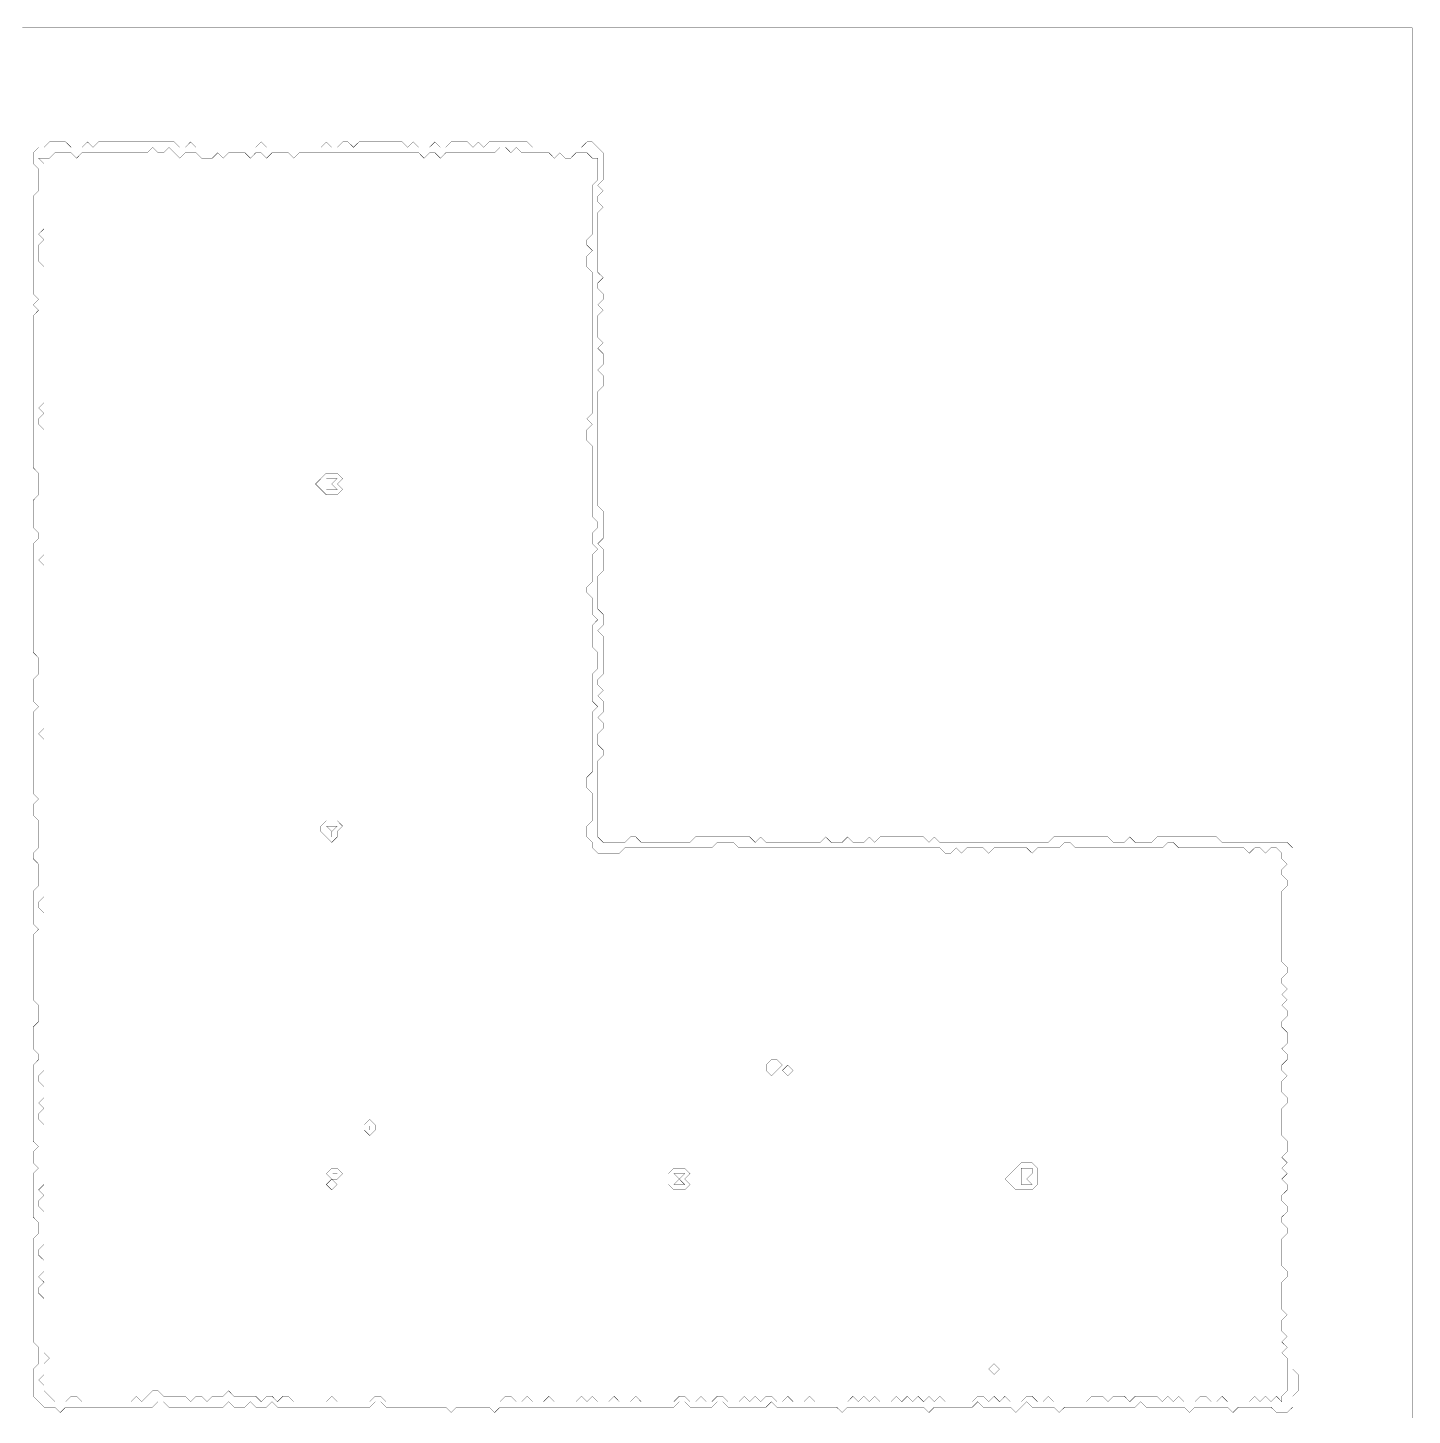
# Model space of a CAD drawing. Header units: metres. Extents: x 0 to 5097, y -5097 to 0.
# Drawn here: x 2554 to 5097, y -2549 to 0 of the extents above; entities that cross this region are included whole.
import ezdxf

# ---------------------------------------------------------------- set-up
doc = ezdxf.new("R2010")
doc.units = ezdxf.units.M
for name, color, linetype in [('conductor', 1, 'Continuous'), ('dielectric', 8, 'Continuous'), ('substrate', 5, 'Continuous')]:
    doc.layers.add(name, color=color, linetype=linetype)

msp = doc.modelspace()

# ---------------------------------------------------------------- linework, layer by layer
at = {"layer": 'conductor', "const_width": 0.5}
for points in [[(2782.9, -219.4), (2772.9, -229.4), (2763, -229.4), (2753, -229.4), (2743, -229.4), (2733, -229.4), (2723.1, -229.4), (2713.1, -229.4), (2703.1, -229.4), (2693.1, -229.4), (2683.2, -229.4), (2673.2, -229.4), (2663.2, -229.4), (2653.2, -229.4), (2643.3, -239.4), (2633.3, -229.4), (2623.3, -229.4), (2613.3, -229.4), (2603.4, -229.4), (2593.4, -239.4), (2583.4, -239.4), (2573.4, -239.4), (2583.4, -249.4), (2583.4, -259.3), (2583.4, -269.3), (2583.4, -279.3), (2583.4, -289.3), (2583.4, -299.2), (2583.4, -309.2), (2583.4, -319.2), (2583.4, -329.2), (2583.4, -339.1), (2583.4, -349.1), (2583.4, -359.1), (2583.4, -369.1), (2573.4, -379), (2583.4, -389), (2573.4, -399), (2573.4, -409), (2573.4, -418.9), (2573.4, -428.9), (2583.4, -438.9), (2583.4, -448.9), (2583.4, -458.8), (2583.4, -468.8), (2583.4, -478.8), (2583.4, -488.8), (2583.4, -498.7), (2583.4, -508.7), (2583.4, -518.7), (2583.4, -528.7), (2583.4, -538.6), (2583.4, -548.6), (2583.4, -558.6), (2583.4, -568.6), (2583.4, -578.5), (2583.4, -588.5), (2583.4, -598.5), (2583.4, -608.5), (2583.4, -618.4), (2583.4, -628.4), (2583.4, -638.4), (2583.4, -648.3), (2583.4, -658.3), (2583.4, -668.3), (2583.4, -678.3), (2583.4, -688.2), (2573.4, -698.2), (2583.4, -708.2), (2573.4, -718.2), (2573.4, -728.1), (2583.4, -738.1), (2583.4, -748.1), (2583.4, -758.1), (2583.4, -768), (2583.4, -778), (2583.4, -788), (2583.4, -798), (2583.4, -807.9), (2583.4, -817.9), (2583.4, -827.9), (2583.4, -837.9), (2583.4, -847.8), (2583.4, -857.8), (2583.4, -867.8), (2583.4, -877.8), (2583.4, -887.7), (2583.4, -897.7), (2583.4, -907.7), (2583.4, -917.7), (2583.4, -927.6), (2583.4, -937.6), (2583.4, -947.6), (2583.4, -957.6), (2583.4, -967.5), (2573.4, -977.5), (2583.4, -987.5), (2583.4, -997.5), (2583.4, -1007.4), (2583.4, -1017.4), (2583.4, -1027.4), (2583.4, -1037.4), (2583.4, -1047.3), (2583.4, -1057.3), (2583.4, -1067.3), (2583.4, -1077.3), (2583.4, -1087.2), (2583.4, -1097.2), (2583.4, -1107.2), (2583.4, -1117.2), (2583.4, -1127.1), (2583.4, -1137.1), (2583.4, -1147.1), (2583.4, -1157.1), (2583.4, -1167), (2583.4, -1177), (2583.4, -1187), (2583.4, -1197), (2583.4, -1206.9), (2583.4, -1216.9), (2583.4, -1226.9), (2583.4, -1236.9), (2583.4, -1246.8), (2583.4, -1256.8), (2583.4, -1266.8), (2583.4, -1276.8), (2583.4, -1286.7), (2573.4, -1296.7), (2583.4, -1306.7), (2583.4, -1316.6), (2583.4, -1326.6), (2583.4, -1336.6), (2583.4, -1346.6), (2583.4, -1356.5), (2583.4, -1366.5), (2583.4, -1376.5), (2583.4, -1386.5), (2583.4, -1396.4), (2583.4, -1406.4), (2583.4, -1416.4), (2583.4, -1426.4), (2583.4, -1436.3), (2583.4, -1446.3), (2583.4, -1456.3), (2583.4, -1466.3), (2583.4, -1476.2), (2583.4, -1486.2), (2583.4, -1496.2), (2583.4, -1506.2), (2583.4, -1516.1), (2583.4, -1526.1), (2583.4, -1536.1), (2583.4, -1546.1), (2583.4, -1556), (2583.4, -1566), (2583.4, -1576), (2583.4, -1586), (2583.4, -1595.9), (2573.4, -1605.9), (2573.4, -1615.9), (2583.4, -1625.9), (2583.4, -1635.8), (2583.4, -1645.8), (2583.4, -1655.8), (2583.4, -1665.8), (2583.4, -1675.7), (2583.4, -1685.7), (2583.4, -1695.7), (2583.4, -1705.7), (2583.4, -1715.6), (2583.4, -1725.6), (2583.4, -1735.6), (2583.4, -1745.6), (2583.4, -1755.5), (2583.4, -1765.5), (2583.4, -1775.5), (2583.4, -1785.5), (2583.4, -1795.4), (2583.4, -1805.4), (2583.4, -1815.4), (2583.4, -1825.4), (2583.4, -1835.3), (2583.4, -1845.3), (2583.4, -1855.3), (2583.4, -1865.3), (2583.4, -1875.2), (2583.4, -1885.2), (2583.4, -1895.2), (2583.4, -1905.2), (2583.4, -1915.1), (2573.4, -1925.1), (2573.4, -1935.1), (2583.4, -1945), (2583.4, -1955), (2583.4, -1965), (2573.4, -1975), (2583.4, -1984.9), (2573.4, -1994.9), (2573.4, -2004.9), (2583.4, -2014.9), (2583.4, -2024.8), (2583.4, -2034.8), (2583.4, -2044.8), (2583.4, -2054.8), (2583.4, -2064.7), (2583.4, -2074.7), (2583.4, -2084.7), (2583.4, -2094.7), (2583.4, -2104.6), (2583.4, -2114.6), (2583.4, -2124.6), (2573.4, -2134.6), (2583.4, -2144.5), (2573.4, -2154.5), (2573.4, -2164.5), (2583.4, -2174.5), (2583.4, -2184.4), (2583.4, -2194.4), (2583.4, -2204.4), (2583.4, -2214.4), (2583.4, -2224.3), (2583.4, -2234.3), (2573.4, -2244.3), (2573.4, -2254.3), (2583.4, -2264.2), (2583.4, -2274.2), (2583.4, -2284.2), (2573.4, -2294.2), (2583.4, -2304.1), (2573.4, -2314.1), (2573.4, -2324.1), (2583.4, -2334.1), (2583.4, -2344), (2583.4, -2354), (2583.4, -2364), (2583.4, -2374), (2583.4, -2383.9), (2583.4, -2393.9), (2583.4, -2403.9), (2583.4, -2413.9), (2583.4, -2423.8), (2583.4, -2433.8), (2593.4, -2443.8), (2583.4, -2453.8), (2583.4, -2463.7), (2583.4, -2473.7), (2573.4, -2483.7), (2583.4, -2493.7), (2583.4, -2503.6), (2593.4, -2513.6), (2603.4, -2523.6), (2613.3, -2523.6), (2623.3, -2523.6), (2633.3, -2513.6), (2643.3, -2513.6), (2653.2, -2523.6), (2663.2, -2523.6), (2673.2, -2523.6), (2683.2, -2523.6), (2693.1, -2523.6), (2703.1, -2523.6), (2713.1, -2523.6), (2723.1, -2523.6), (2733, -2523.6), (2743, -2523.6), (2753, -2513.6), (2763, -2523.6), (2772.9, -2513.6), (2782.9, -2503.6), (2792.9, -2503.6), (2802.9, -2513.6), (2812.8, -2513.6), (2822.8, -2513.6), (2832.8, -2513.6), (2842.8, -2513.6), (2852.7, -2523.6), (2862.7, -2513.6), (2872.7, -2513.6), (2882.7, -2523.6), (2892.6, -2513.6), (2902.6, -2513.6), (2912.6, -2513.6), (2922.6, -2503.6), (2932.5, -2513.6), (2942.5, -2513.6), (2952.5, -2513.6), (2962.5, -2513.6), (2972.4, -2513.6), (2982.4, -2523.6), (2992.4, -2513.6), (3002.4, -2513.6), (3012.3, -2523.6), (3022.3, -2513.6), (3032.3, -2513.6), (3042.3, -2523.6), (3052.2, -2523.6), (3062.2, -2523.6), (3072.2, -2523.6), (3082.2, -2523.6), (3092.1, -2523.6), (3102.1, -2523.6), (3112.1, -2513.6), (3122.1, -2523.6), (3132, -2523.6), (3142, -2523.6), (3152, -2523.6), (3162, -2523.6), (3171.9, -2523.6), (3181.9, -2523.6), (3191.9, -2513.6), (3201.8, -2513.6), (3211.8, -2523.6), (3221.8, -2523.6), (3231.8, -2523.6), (3241.7, -2523.6), (3251.7, -2523.6), (3261.7, -2523.6), (3271.7, -2523.6), (3281.6, -2523.6), (3291.6, -2523.6), (3301.6, -2523.6), (3311.6, -2523.6), (3321.5, -2523.6), (3331.5, -2523.6), (3341.5, -2523.6), (3351.5, -2523.6), (3361.4, -2523.6), (3371.4, -2523.6), (3381.4, -2523.6), (3391.4, -2523.6), (3401.3, -2523.6), (3411.3, -2523.6), (3421.3, -2523.6), (3431.3, -2513.6), (3441.2, -2513.6), (3451.2, -2523.6), (3461.2, -2523.6), (3471.2, -2513.6), (3481.1, -2523.6), (3491.1, -2523.6), (3501.1, -2523.6), (3511.1, -2513.6), (3521, -2523.6), (3531, -2523.6), (3541, -2523.6), (3551, -2523.6), (3560.9, -2523.6), (3570.9, -2513.6), (3580.9, -2523.6), (3590.9, -2513.6), (3600.8, -2523.6), (3610.8, -2523.6), (3620.8, -2523.6), (3630.8, -2513.6), (3640.7, -2523.6), (3650.7, -2523.6), (3660.7, -2523.6), (3670.7, -2513.6), (3680.6, -2523.6), (3690.6, -2523.6), (3700.6, -2523.6), (3710.6, -2523.6), (3720.5, -2523.6), (3730.5, -2523.6), (3740.5, -2523.6), (3750.5, -2513.6), (3760.4, -2513.6), (3770.4, -2523.6), (3780.4, -2523.6), (3790.4, -2513.6), (3800.3, -2523.6), (3810.3, -2523.6), (3820.3, -2513.6), (3830.2, -2513.6), (3840.2, -2523.6), (3850.2, -2523.6), (3860.2, -2523.6), (3870.1, -2513.6), (3880.1, -2523.6), (3890.1, -2513.6), (3900.1, -2523.6), (3910, -2513.6), (3920, -2513.6), (3930, -2523.6), (3940, -2523.6), (3949.9, -2513.6), (3959.9, -2523.6), (3969.9, -2523.6), (3979.9, -2523.6), (3989.8, -2513.6), (3999.8, -2523.6), (4009.8, -2523.6), (4019.8, -2523.6), (4029.7, -2523.6), (4039.7, -2523.6), (4049.7, -2523.6), (4059.7, -2523.6), (4069.6, -2513.6), (4079.6, -2523.6), (4089.6, -2513.6), (4099.6, -2523.6), (4109.5, -2513.6), (4119.5, -2523.6), (4129.5, -2523.6), (4139.5, -2523.6), (4149.4, -2513.6), (4159.4, -2523.6), (4169.4, -2513.6), (4179.4, -2523.6), (4189.3, -2513.6), (4199.3, -2523.6), (4209.3, -2513.6), (4219.3, -2523.6), (4229.2, -2513.6), (4239.2, -2523.6), (4249.2, -2523.6), (4259.2, -2523.6), (4269.1, -2523.6), (4279.1, -2523.6), (4289.1, -2523.6), (4299.1, -2513.6), (4309, -2513.6), (4319, -2523.6), (4329, -2513.6), (4339, -2523.6), (4348.9, -2513.6), (4358.9, -2523.6), (4368.9, -2523.6), (4378.9, -2523.6), (4388.8, -2513.6), (4398.8, -2513.6), (4408.8, -2523.6), (4418.8, -2523.6), (4428.7, -2513.6), (4438.7, -2523.6), (4448.7, -2523.6), (4458.7, -2523.6), (4468.6, -2523.6), (4478.6, -2523.6), (4488.6, -2523.6), (4498.5, -2523.6), (4508.5, -2513.6), (4518.5, -2513.6), (4528.5, -2513.6), (4538.4, -2523.6), (4548.4, -2513.6), (4558.4, -2513.6), (4568.4, -2513.6), (4578.3, -2523.6), (4588.3, -2513.6), (4598.3, -2513.6), (4608.3, -2513.6), (4618.2, -2513.6), (4628.2, -2513.6), (4638.2, -2523.6), (4648.2, -2513.6), (4658.1, -2523.6), (4668.1, -2513.6), (4678.1, -2523.6), (4688.1, -2523.6), (4698, -2523.6), (4708, -2513.6), (4718, -2513.6), (4728, -2523.6), (4737.9, -2523.6), (4747.9, -2513.6), (4757.9, -2523.6), (4767.9, -2523.6), (4777.8, -2523.6), (4787.8, -2523.6), (4797.8, -2523.6), (4807.8, -2513.6), (4817.7, -2523.6), (4827.7, -2513.6), (4837.7, -2523.6), (4847.7, -2513.6), (4857.6, -2523.6), (4857.6, -2513.6), (4867.6, -2503.6), (4867.6, -2493.7), (4867.6, -2483.7), (4867.6, -2473.7), (4867.6, -2463.7), (4867.6, -2453.8), (4867.6, -2443.8), (4857.6, -2433.8), (4867.6, -2423.8), (4857.6, -2413.9), (4867.6, -2403.9), (4857.6, -2393.9), (4857.6, -2383.9), (4857.6, -2374), (4867.6, -2364), (4857.6, -2354), (4857.6, -2344), (4857.6, -2334.1), (4857.6, -2324.1), (4857.6, -2314.1), (4857.6, -2304.1), (4867.6, -2294.2), (4867.6, -2284.2), (4857.6, -2274.2), (4857.6, -2264.2), (4857.6, -2254.3), (4857.6, -2244.3), (4857.6, -2234.3), (4857.6, -2224.3), (4867.6, -2214.4), (4867.6, -2204.4), (4857.6, -2194.4), (4857.6, -2184.4), (4867.6, -2174.5), (4867.6, -2164.5), (4857.6, -2154.5), (4857.6, -2144.5), (4867.6, -2134.6), (4867.6, -2124.6), (4857.6, -2114.6), (4867.6, -2104.6), (4857.6, -2094.7), (4867.6, -2084.7), (4857.6, -2074.7), (4867.6, -2064.7), (4867.6, -2054.8), (4867.6, -2044.8), (4857.6, -2034.8), (4857.6, -2024.8), (4857.6, -2014.9), (4857.6, -2004.9), (4857.6, -1994.9), (4857.6, -1984.9), (4867.6, -1975), (4867.6, -1965), (4857.6, -1955), (4857.6, -1945), (4857.6, -1935.1), (4867.6, -1925.1), (4857.6, -1915.1), (4857.6, -1905.2), (4867.6, -1895.2), (4867.6, -1885.2), (4857.6, -1875.2), (4867.6, -1865.3), (4867.6, -1855.3), (4867.6, -1845.3), (4857.6, -1835.3), (4857.6, -1825.4), (4867.6, -1815.4), (4867.6, -1805.4), (4857.6, -1795.4), (4867.6, -1785.5), (4857.6, -1775.5), (4867.6, -1765.5), (4857.6, -1755.5), (4857.6, -1745.6), (4867.6, -1735.6), (4867.6, -1725.6), (4857.6, -1715.6), (4857.6, -1705.7), (4857.6, -1695.7), (4857.6, -1685.7), (4857.6, -1675.7), (4857.6, -1665.8), (4857.6, -1655.8), (4857.6, -1645.8), (4857.6, -1635.8), (4857.6, -1625.9), (4857.6, -1615.9), (4857.6, -1605.9), (4857.6, -1595.9), (4857.6, -1586), (4867.6, -1576), (4867.6, -1566), (4857.6, -1556), (4857.6, -1546.1), (4867.6, -1536.1), (4857.6, -1526.1), (4857.6, -1516.1), (4847.7, -1506.2), (4837.7, -1506.2), (4827.7, -1516.1), (4817.7, -1506.2), (4807.8, -1506.2), (4797.8, -1516.1), (4787.8, -1506.2), (4777.8, -1506.2), (4767.9, -1506.2), (4757.9, -1506.2), (4747.9, -1506.2), (4737.9, -1506.2), (4728, -1506.2), (4718, -1506.2), (4708, -1506.2), (4698, -1506.2), (4688.1, -1506.2), (4678.1, -1506.2), (4668.1, -1506.2), (4658.1, -1496.2), (4648.2, -1496.2), (4638.2, -1506.2), (4628.2, -1506.2), (4618.2, -1506.2), (4608.3, -1506.2), (4598.3, -1506.2), (4588.3, -1506.2), (4578.3, -1506.2), (4568.4, -1506.2), (4558.4, -1506.2), (4548.4, -1506.2), (4538.4, -1506.2), (4528.5, -1506.2), (4518.5, -1506.2), (4508.5, -1506.2), (4498.5, -1506.2), (4488.6, -1506.2), (4478.6, -1506.2), (4468.6, -1496.2), (4458.7, -1496.2), (4448.7, -1506.2), (4438.7, -1506.2), (4428.7, -1506.2), (4418.8, -1506.2), (4408.8, -1506.2), (4398.8, -1516.1), (4388.8, -1506.2), (4378.9, -1506.2), (4368.9, -1506.2), (4358.9, -1506.2), (4348.9, -1506.2), (4339, -1506.2), (4329, -1506.2), (4319, -1516.1), (4309, -1506.2), (4299.1, -1506.2), (4289.1, -1506.2), (4279.1, -1506.2), (4269.1, -1516.1), (4259.2, -1506.2), (4249.2, -1516.1), (4239.2, -1516.1), (4229.2, -1506.2), (4219.3, -1506.2), (4209.3, -1506.2), (4199.3, -1506.2), (4189.3, -1506.2), (4179.4, -1506.2), (4169.4, -1506.2), (4159.4, -1506.2), (4149.4, -1506.2), (4139.5, -1506.2), (4129.5, -1506.2), (4119.5, -1506.2), (4109.5, -1506.2), (4099.6, -1506.2), (4089.6, -1506.2), (4079.6, -1506.2), (4069.6, -1506.2), (4059.7, -1506.2), (4049.7, -1506.2), (4039.7, -1506.2), (4029.7, -1506.2), (4019.8, -1506.2), (4009.8, -1506.2), (3999.8, -1506.2), (3989.8, -1506.2), (3979.9, -1506.2), (3969.9, -1506.2), (3959.9, -1506.2), (3949.9, -1506.2), (3940, -1506.2), (3930, -1506.2), (3920, -1506.2), (3910, -1506.2), (3900.1, -1506.2), (3890.1, -1506.2), (3880.1, -1506.2), (3870.1, -1506.2), (3860.2, -1506.2), (3850.2, -1496.2), (3840.2, -1496.2), (3830.2, -1496.2), (3820.3, -1496.2), (3810.3, -1506.2), (3800.3, -1506.2), (3790.4, -1506.2), (3780.4, -1506.2), (3770.4, -1506.2), (3760.4, -1506.2), (3750.5, -1506.2), (3740.5, -1506.2), (3730.5, -1506.2), (3720.5, -1506.2), (3710.6, -1506.2), (3700.6, -1506.2), (3690.6, -1506.2), (3680.6, -1506.2), (3670.7, -1506.2), (3660.7, -1506.2), (3650.7, -1506.2), (3640.7, -1516.1), (3630.8, -1516.1), (3620.8, -1516.1), (3610.8, -1516.1), (3600.8, -1516.1), (3590.9, -1506.2), (3590.9, -1496.2), (3580.9, -1486.2), (3580.9, -1476.2), (3580.9, -1466.3), (3590.9, -1456.3), (3590.9, -1446.3), (3590.9, -1436.3), (3590.9, -1426.4), (3590.9, -1416.4), (3590.9, -1406.4), (3580.9, -1396.4), (3580.9, -1386.5), (3580.9, -1376.5), (3590.9, -1366.5), (3590.9, -1356.5), (3590.9, -1346.6), (3590.9, -1336.6), (3590.9, -1326.6), (3590.9, -1316.6), (3590.9, -1306.7), (3590.9, -1296.7), (3590.9, -1286.7), (3590.9, -1276.8), (3590.9, -1266.8), (3590.9, -1256.8), (3600.8, -1246.8), (3590.9, -1236.9), (3590.9, -1226.9), (3590.9, -1216.9), (3590.9, -1206.9), (3590.9, -1197), (3590.9, -1187), (3600.8, -1177), (3600.8, -1167), (3600.8, -1157.1), (3600.8, -1147.1), (3590.9, -1137.1), (3590.9, -1127.1), (3590.9, -1117.2), (3590.9, -1107.2), (3590.9, -1097.2), (3600.8, -1087.2), (3590.9, -1077.3), (3590.9, -1067.3), (3590.9, -1057.3), (3590.9, -1047.3), (3580.9, -1037.4), (3580.9, -1027.4), (3590.9, -1017.4), (3590.9, -1007.4), (3590.9, -997.5), (3590.9, -987.5), (3590.9, -977.5), (3590.9, -967.5), (3600.8, -957.6), (3590.9, -947.6), (3590.9, -937.6), (3590.9, -927.6), (3600.8, -917.7), (3600.8, -907.7), (3590.9, -897.7), (3590.9, -887.7), (3590.9, -877.8), (3590.9, -867.8), (3590.9, -857.8), (3590.9, -847.8), (3590.9, -837.9), (3590.9, -827.9), (3590.9, -817.9), (3590.9, -807.9), (3590.9, -798), (3590.9, -788), (3590.9, -778), (3590.9, -768), (3580.9, -758.1), (3580.9, -748.1), (3580.9, -738.1), (3590.9, -728.1), (3580.9, -718.2), (3590.9, -708.2), (3590.9, -698.2), (3590.9, -688.2), (3590.9, -678.3), (3590.9, -668.3), (3590.9, -658.3), (3590.9, -648.3), (3590.9, -638.4), (3590.9, -628.4), (3590.9, -618.4), (3590.9, -608.5), (3590.9, -598.5), (3590.9, -588.5), (3590.9, -578.5), (3590.9, -568.6), (3590.9, -558.6), (3590.9, -548.6), (3590.9, -538.6), (3590.9, -528.7), (3590.9, -518.7), (3590.9, -508.7), (3590.9, -498.7), (3590.9, -488.8), (3590.9, -478.8), (3590.9, -468.8), (3590.9, -458.8), (3590.9, -448.9), (3580.9, -438.9), (3580.9, -428.9), (3580.9, -418.9), (3590.9, -409), (3580.9, -399), (3580.9, -389), (3590.9, -379), (3590.9, -369.1), (3590.9, -359.1), (3590.9, -349.1), (3590.9, -339.1), (3590.9, -329.2), (3590.9, -319.2), (3590.9, -309.2), (3590.9, -299.2), (3590.9, -289.3), (3600.8, -279.3), (3600.8, -269.3), (3600.8, -259.3), (3600.8, -249.4), (3600.8, -239.4), (3590.9, -239.4), (3580.9, -229.4), (3570.9, -229.4), (3560.9, -229.4), (3551, -239.4), (3541, -239.4), (3531, -229.4), (3521, -239.4), (3511.1, -229.4), (3501.1, -229.4), (3491.1, -229.4), (3481.1, -229.4), (3471.2, -229.4), (3461.2, -229.4), (3451.2, -219.4), (3441.2, -229.4), (3431.3, -219.4), (3421.3, -219.4), (3411.3, -229.4), (3401.3, -229.4), (3391.4, -229.4), (3381.4, -229.4), (3371.4, -229.4), (3361.4, -229.4), (3351.5, -229.4), (3341.5, -229.4), (3331.5, -229.4), (3321.5, -229.4), (3311.6, -239.4), (3301.6, -229.4), (3291.6, -229.4), (3281.6, -239.4), (3271.7, -229.4), (3261.7, -229.4), (3251.7, -229.4), (3241.7, -229.4), (3231.8, -229.4), (3221.8, -229.4), (3211.8, -229.4), (3201.8, -229.4), (3191.9, -229.4), (3181.9, -229.4), (3171.9, -229.4), (3162, -229.4), (3152, -229.4), (3142, -229.4), (3132, -229.4), (3122.1, -229.4), (3112.1, -229.4), (3102.1, -229.4), (3092.1, -229.4), (3082.2, -229.4), (3072.2, -229.4), (3062.2, -229.4), (3052.2, -229.4), (3042.3, -239.4), (3032.3, -229.4), (3022.3, -229.4), (3012.3, -229.4), (3002.4, -229.4), (2992.4, -239.4), (2982.4, -229.4), (2972.4, -229.4), (2962.5, -239.4), (2952.5, -229.4), (2942.5, -229.4), (2932.5, -229.4), (2922.6, -229.4), (2912.6, -239.4), (2902.6, -229.4), (2892.6, -239.4), (2882.7, -239.4), (2872.7, -239.4), (2862.7, -229.4), (2852.7, -229.4), (2842.8, -229.4), (2832.8, -239.4), (2822.8, -229.4), (2812.8, -219.4), (2802.9, -229.4), (2792.9, -229.4)], [(3092.1, -827.9), (3102.1, -817.9), (3112.1, -817.9), (3122.1, -817.9), (3132, -827.9), (3122.1, -837.9), (3132, -847.8), (3122.1, -857.8), (3112.1, -857.8), (3102.1, -857.8), (3092.1, -847.8), (3082.2, -837.9)], [(3092.1, -1466.3), (3102.1, -1456.3), (3112.1, -1456.3), (3122.1, -1456.3), (3132, -1466.3), (3122.1, -1476.2), (3122.1, -1486.2), (3112.1, -1496.2), (3102.1, -1486.2), (3092.1, -1476.2)], [(3910, -1905.2), (3920, -1895.2), (3930, -1895.2), (3940, -1905.2), (3930, -1915.1), (3920, -1925.1), (3910, -1915.1)], [(3940, -1915.1), (3949.9, -1905.2), (3959.9, -1915.1), (3949.9, -1925.1)], [(3171.9, -2014.9), (3181.9, -2004.9), (3191.9, -2014.9), (3191.9, -2024.8), (3181.9, -2034.8), (3171.9, -2024.8)], [(4368.9, -2094.7), (4378.9, -2084.7), (4388.8, -2084.7), (4398.8, -2084.7), (4408.8, -2094.7), (4408.8, -2104.6), (4408.8, -2114.6), (4408.8, -2124.6), (4398.8, -2134.6), (4388.8, -2134.6), (4378.9, -2134.6), (4368.9, -2134.6), (4358.9, -2124.6), (4348.9, -2114.6), (4358.9, -2104.6)], [(3102.1, -2104.6), (3112.1, -2094.7), (3122.1, -2094.7), (3132, -2104.6), (3122.1, -2114.6), (3112.1, -2114.6)], [(3102.1, -2124.6), (3112.1, -2114.6), (3122.1, -2124.6), (3112.1, -2134.6)], [(3730.5, -2104.6), (3740.5, -2094.7), (3750.5, -2094.7), (3760.4, -2094.7), (3770.4, -2104.6), (3760.4, -2114.6), (3770.4, -2124.6), (3760.4, -2134.6), (3750.5, -2134.6), (3740.5, -2134.6), (3730.5, -2124.6), (3730.5, -2114.6)], [(4319, -2463.7), (4329, -2453.8), (4339, -2463.7), (4329, -2473.7)]]:
    msp.add_lwpolyline(points, close=True, dxfattribs=at)
at = {"layer": 'dielectric', "const_width": 0.5}
msp.add_lwpolyline([(2782.9, -129.7)], close=True, dxfattribs=at)
at = {"layer": 'substrate', "const_width": 0.5}
msp.add_lwpolyline([(5097, -2553.5), (5097, -2543.5), (5097, -2533.6), (5097, -2523.6), (5097, -2513.6), (5097, -2503.6), (5097, -2493.7), (5097, -2483.7), (5097, -2473.7), (5097, -2463.7), (5097, -2453.8), (5097, -2443.8), (5097, -2433.8), (5097, -2423.8), (5097, -2413.9), (5097, -2403.9), (5097, -2393.9), (5097, -2383.9), (5097, -2374), (5097, -2364), (5097, -2354), (5097, -2344), (5097, -2334.1), (5097, -2324.1), (5097, -2314.1), (5097, -2304.1), (5097, -2294.2), (5097, -2284.2), (5097, -2274.2), (5097, -2264.2), (5097, -2254.3), (5097, -2244.3), (5097, -2234.3), (5097, -2224.3), (5097, -2214.4), (5097, -2204.4), (5097, -2194.4), (5097, -2184.4), (5097, -2174.5), (5097, -2164.5), (5097, -2154.5), (5097, -2144.5), (5097, -2134.6), (5097, -2124.6), (5097, -2114.6), (5097, -2104.6), (5097, -2094.7), (5097, -2084.7), (5097, -2074.7), (5097, -2064.7), (5097, -2054.8), (5097, -2044.8), (5097, -2034.8), (5097, -2024.8), (5097, -2014.9), (5097, -2004.9), (5097, -1994.9), (5097, -1984.9), (5097, -1975), (5097, -1965), (5097, -1955), (5097, -1945), (5097, -1935.1), (5097, -1925.1), (5097, -1915.1), (5097, -1905.2), (5097, -1895.2), (5097, -1885.2), (5097, -1875.2), (5097, -1865.3), (5097, -1855.3), (5097, -1845.3), (5097, -1835.3), (5097, -1825.4), (5097, -1815.4), (5097, -1805.4), (5097, -1795.4), (5097, -1785.5), (5097, -1775.5), (5097, -1765.5), (5097, -1755.5), (5097, -1745.6), (5097, -1735.6), (5097, -1725.6), (5097, -1715.6), (5097, -1705.7), (5097, -1695.7), (5097, -1685.7), (5097, -1675.7), (5097, -1665.8), (5097, -1655.8), (5097, -1645.8), (5097, -1635.8), (5097, -1625.9), (5097, -1615.9), (5097, -1605.9), (5097, -1595.9), (5097, -1586), (5097, -1576), (5097, -1566), (5097, -1556), (5097, -1546.1), (5097, -1536.1), (5097, -1526.1), (5097, -1516.1), (5097, -1506.2), (5097, -1496.2), (5097, -1486.2), (5097, -1476.2), (5097, -1466.3), (5097, -1456.3), (5097, -1446.3), (5097, -1436.3), (5097, -1426.4), (5097, -1416.4), (5097, -1406.4), (5097, -1396.4), (5097, -1386.5), (5097, -1376.5), (5097, -1366.5), (5097, -1356.5), (5097, -1346.6), (5097, -1336.6), (5097, -1326.6), (5097, -1316.6), (5097, -1306.7), (5097, -1296.7), (5097, -1286.7), (5097, -1276.8), (5097, -1266.8), (5097, -1256.8), (5097, -1246.8), (5097, -1236.9), (5097, -1226.9), (5097, -1216.9), (5097, -1206.9), (5097, -1197), (5097, -1187), (5097, -1177), (5097, -1167), (5097, -1157.1), (5097, -1147.1), (5097, -1137.1), (5097, -1127.1), (5097, -1117.2), (5097, -1107.2), (5097, -1097.2), (5097, -1087.2), (5097, -1077.3), (5097, -1067.3), (5097, -1057.3), (5097, -1047.3), (5097, -1037.4), (5097, -1027.4), (5097, -1017.4), (5097, -1007.4), (5097, -997.5), (5097, -987.5), (5097, -977.5), (5097, -967.5), (5097, -957.6), (5097, -947.6), (5097, -937.6), (5097, -927.6), (5097, -917.7), (5097, -907.7), (5097, -897.7), (5097, -887.7), (5097, -877.8), (5097, -867.8), (5097, -857.8), (5097, -847.8), (5097, -837.9), (5097, -827.9), (5097, -817.9), (5097, -807.9), (5097, -798), (5097, -788), (5097, -778), (5097, -768), (5097, -758.1), (5097, -748.1), (5097, -738.1), (5097, -728.1), (5097, -718.2), (5097, -708.2), (5097, -698.2), (5097, -688.2), (5097, -678.3), (5097, -668.3), (5097, -658.3), (5097, -648.3), (5097, -638.4), (5097, -628.4), (5097, -618.4), (5097, -608.5), (5097, -598.5), (5097, -588.5), (5097, -578.5), (5097, -568.6), (5097, -558.6), (5097, -548.6), (5097, -538.6), (5097, -528.7), (5097, -518.7), (5097, -508.7), (5097, -498.7), (5097, -488.8), (5097, -478.8), (5097, -468.8), (5097, -458.8), (5097, -448.9), (5097, -438.9), (5097, -428.9), (5097, -418.9), (5097, -409), (5097, -399), (5097, -389), (5097, -379), (5097, -369.1), (5097, -359.1), (5097, -349.1), (5097, -339.1), (5097, -329.2), (5097, -319.2), (5097, -309.2), (5097, -299.2), (5097, -289.3), (5097, -279.3), (5097, -269.3), (5097, -259.3), (5097, -249.4), (5097, -239.4), (5097, -229.4), (5097, -219.4), (5097, -209.5), (5097, -199.5), (5097, -189.5), (5097, -179.5), (5097, -169.6), (5097, -159.6), (5097, -149.6), (5097, -139.6), (5097, -129.7), (5097, -119.7), (5097, -109.7), (5097, -99.7), (5097, -89.8), (5097, -79.8), (5097, -69.8), (5097, -59.8), (5097, -49.9), (5097, -39.9), (5097, -29.9), (5097, -19.9), (5097, -10), (5097, 0), (5087.1, 0), (5077.1, 0), (5067.1, 0), (5057.1, 0), (5047.2, 0), (5037.2, 0), (5027.2, 0), (5017.2, 0), (5007.3, 0), (4997.3, 0), (4987.3, 0), (4977.3, 0), (4967.4, 0), (4957.4, 0), (4947.4, 0), (4937.4, 0), (4927.5, 0), (4917.5, 0), (4907.5, 0), (4897.5, 0), (4887.6, 0), (4877.6, 0), (4867.6, 0), (4857.6, 0), (4847.7, 0), (4837.7, 0), (4827.7, 0), (4817.7, 0), (4807.8, 0), (4797.8, 0), (4787.8, 0), (4777.8, 0), (4767.9, 0), (4757.9, 0), (4747.9, 0), (4737.9, 0), (4728, 0), (4718, 0), (4708, 0), (4698, 0), (4688.1, 0), (4678.1, 0), (4668.1, 0), (4658.1, 0), (4648.2, 0), (4638.2, 0), (4628.2, 0), (4618.2, 0), (4608.3, 0), (4598.3, 0), (4588.3, 0), (4578.3, 0), (4568.4, 0), (4558.4, 0), (4548.4, 0), (4538.4, 0), (4528.5, 0), (4518.5, 0), (4508.5, 0), (4498.5, 0), (4488.6, 0), (4478.6, 0), (4468.6, 0), (4458.7, 0), (4448.7, 0), (4438.7, 0), (4428.7, 0), (4418.8, 0), (4408.8, 0), (4398.8, 0), (4388.8, 0), (4378.9, 0), (4368.9, 0), (4358.9, 0), (4348.9, 0), (4339, 0), (4329, 0), (4319, 0), (4309, 0), (4299.1, 0), (4289.1, 0), (4279.1, 0), (4269.1, 0), (4259.2, 0), (4249.2, 0), (4239.2, 0), (4229.2, 0), (4219.3, 0), (4209.3, 0), (4199.3, 0), (4189.3, 0), (4179.4, 0), (4169.4, 0), (4159.4, 0), (4149.4, 0), (4139.5, 0), (4129.5, 0), (4119.5, 0), (4109.5, 0), (4099.6, 0), (4089.6, 0), (4079.6, 0), (4069.6, 0), (4059.7, 0), (4049.7, 0), (4039.7, 0), (4029.7, 0), (4019.8, 0), (4009.8, 0), (3999.8, 0), (3989.8, 0), (3979.9, 0), (3969.9, 0), (3959.9, 0), (3949.9, 0), (3940, 0), (3930, 0), (3920, 0), (3910, 0), (3900.1, 0), (3890.1, 0), (3880.1, 0), (3870.1, 0), (3860.2, 0), (3850.2, 0), (3840.2, 0), (3830.2, 0), (3820.3, 0), (3810.3, 0), (3800.3, 0), (3790.4, 0), (3780.4, 0), (3770.4, 0), (3760.4, 0), (3750.5, 0), (3740.5, 0), (3730.5, 0), (3720.5, 0), (3710.6, 0), (3700.6, 0), (3690.6, 0), (3680.6, 0), (3670.7, 0), (3660.7, 0), (3650.7, 0), (3640.7, 0), (3630.8, 0), (3620.8, 0), (3610.8, 0), (3600.8, 0), (3590.9, 0), (3580.9, 0), (3570.9, 0), (3560.9, 0), (3551, 0), (3541, 0), (3531, 0), (3521, 0), (3511.1, 0), (3501.1, 0), (3491.1, 0), (3481.1, 0), (3471.2, 0), (3461.2, 0), (3451.2, 0), (3441.2, 0), (3431.3, 0), (3421.3, 0), (3411.3, 0), (3401.3, 0), (3391.4, 0), (3381.4, 0), (3371.4, 0), (3361.4, 0), (3351.5, 0), (3341.5, 0), (3331.5, 0), (3321.5, 0), (3311.6, 0), (3301.6, 0), (3291.6, 0), (3281.6, 0), (3271.7, 0), (3261.7, 0), (3251.7, 0), (3241.7, 0), (3231.8, 0), (3221.8, 0), (3211.8, 0), (3201.8, 0), (3191.9, 0), (3181.9, 0), (3171.9, 0), (3162, 0), (3152, 0), (3142, 0), (3132, 0), (3122.1, 0), (3112.1, 0), (3102.1, 0), (3092.1, 0), (3082.2, 0), (3072.2, 0), (3062.2, 0), (3052.2, 0), (3042.3, 0), (3032.3, 0), (3022.3, 0), (3012.3, 0), (3002.4, 0), (2992.4, 0), (2982.4, 0), (2972.4, 0), (2962.5, 0), (2952.5, 0), (2942.5, 0), (2932.5, 0), (2922.6, 0), (2912.6, 0), (2902.6, 0), (2892.6, 0), (2882.7, 0), (2872.7, 0), (2862.7, 0), (2852.7, 0), (2842.8, 0), (2832.8, 0), (2822.8, 0), (2812.8, 0), (2802.9, 0), (2792.9, 0), (2782.9, 0), (2772.9, 0), (2763, 0), (2753, 0), (2743, 0), (2733, 0), (2723.1, 0), (2713.1, 0), (2703.1, 0), (2693.1, 0), (2683.2, 0), (2673.2, 0), (2663.2, 0), (2653.2, 0), (2643.3, 0), (2633.3, 0), (2623.3, 0), (2613.3, 0), (2603.4, 0), (2593.4, 0), (2583.4, 0), (2573.4, 0), (2563.5, 0), (2553.5, 0), (2543.5, 0)], dxfattribs=at)
for points in [[(2583.4, -219.4), (2593.4, -209.5), (2603.4, -209.5), (2613.3, -209.5), (2623.3, -209.5), (2633.3, -219.4), (2643.3, -219.4), (2653.2, -219.4), (2663.2, -209.5), (2673.2, -219.4), (2683.2, -209.5), (2693.1, -209.5), (2703.1, -209.5), (2713.1, -209.5), (2723.1, -209.5), (2733, -209.5), (2743, -209.5), (2753, -209.5), (2763, -209.5), (2772.9, -209.5), (2782.9, -209.5), (2792.9, -209.5), (2802.9, -209.5), (2812.8, -209.5), (2822.8, -209.5), (2832.8, -219.4), (2842.8, -219.4), (2852.7, -209.5), (2862.7, -219.4), (2872.7, -219.4), (2882.7, -219.4), (2892.6, -219.4), (2902.6, -219.4), (2912.6, -219.4), (2922.6, -219.4), (2932.5, -219.4), (2942.5, -219.4), (2952.5, -219.4), (2962.5, -219.4), (2972.4, -219.4), (2982.4, -209.5), (2992.4, -219.4), (3002.4, -219.4), (3012.3, -219.4), (3022.3, -219.4), (3032.3, -219.4), (3042.3, -219.4), (3052.2, -219.4), (3062.2, -219.4), (3072.2, -219.4), (3082.2, -219.4), (3092.1, -219.4), (3102.1, -209.5), (3112.1, -219.4), (3122.1, -219.4), (3132, -209.5), (3142, -209.5), (3152, -219.4), (3162, -209.5), (3171.9, -209.5), (3181.9, -209.5), (3191.9, -209.5), (3201.8, -209.5), (3211.8, -209.5), (3221.8, -209.5), (3231.8, -209.5), (3241.7, -209.5), (3251.7, -219.4), (3261.7, -209.5), (3271.7, -219.4), (3281.6, -219.4), (3291.6, -219.4), (3301.6, -209.5), (3311.6, -219.4), (3321.5, -219.4), (3331.5, -209.5), (3341.5, -209.5), (3351.5, -209.5), (3361.4, -209.5), (3371.4, -219.4), (3381.4, -209.5), (3391.4, -219.4), (3401.3, -209.5), (3411.3, -209.5), (3421.3, -209.5), (3431.3, -209.5), (3441.2, -209.5), (3451.2, -209.5), (3461.2, -209.5), (3471.2, -209.5), (3481.1, -219.4), (3491.1, -219.4), (3501.1, -219.4), (3511.1, -219.4), (3521, -219.4), (3531, -219.4), (3541, -219.4), (3551, -219.4), (3560.9, -219.4), (3570.9, -219.4), (3580.9, -209.5), (3590.9, -209.5), (3600.8, -219.4), (3610.8, -229.4), (3610.8, -239.4), (3610.8, -249.4), (3610.8, -259.3), (3610.8, -269.3), (3610.8, -279.3), (3600.8, -289.3), (3610.8, -299.2), (3600.8, -309.2), (3600.8, -319.2), (3610.8, -329.2), (3600.8, -339.1), (3600.8, -349.1), (3600.8, -359.1), (3600.8, -369.1), (3600.8, -379), (3600.8, -389), (3600.8, -399), (3600.8, -409), (3600.8, -418.9), (3600.8, -428.9), (3600.8, -438.9), (3600.8, -448.9), (3610.8, -458.8), (3600.8, -468.8), (3600.8, -478.8), (3610.8, -488.8), (3610.8, -498.7), (3600.8, -508.7), (3610.8, -518.7), (3600.8, -528.7), (3600.8, -538.6), (3600.8, -548.6), (3600.8, -558.6), (3600.8, -568.6), (3610.8, -578.5), (3600.8, -588.5), (3610.8, -598.5), (3610.8, -608.5), (3610.8, -618.4), (3600.8, -628.4), (3610.8, -638.4), (3610.8, -648.3), (3610.8, -658.3), (3600.8, -668.3), (3600.8, -678.3), (3600.8, -688.2), (3600.8, -698.2), (3600.8, -708.2), (3600.8, -718.2), (3600.8, -728.1), (3600.8, -738.1), (3600.8, -748.1), (3600.8, -758.1), (3600.8, -768), (3600.8, -778), (3600.8, -788), (3600.8, -798), (3600.8, -807.9), (3600.8, -817.9), (3600.8, -827.9), (3600.8, -837.9), (3600.8, -847.8), (3600.8, -857.8), (3600.8, -867.8), (3600.8, -877.8), (3610.8, -887.7), (3610.8, -897.7), (3610.8, -907.7), (3610.8, -917.7), (3610.8, -927.6), (3610.8, -937.6), (3600.8, -947.6), (3610.8, -957.6), (3610.8, -967.5), (3610.8, -977.5), (3610.8, -987.5), (3610.8, -997.5), (3600.8, -1007.4), (3600.8, -1017.4), (3600.8, -1027.4), (3600.8, -1037.4), (3600.8, -1047.3), (3600.8, -1057.3), (3600.8, -1067.3), (3610.8, -1077.3), (3610.8, -1087.2), (3610.8, -1097.2), (3600.8, -1107.2), (3610.8, -1117.2), (3610.8, -1127.1), (3610.8, -1137.1), (3610.8, -1147.1), (3610.8, -1157.1), (3610.8, -1167), (3610.8, -1177), (3610.8, -1187), (3600.8, -1197), (3600.8, -1206.9), (3610.8, -1216.9), (3600.8, -1226.9), (3610.8, -1236.9), (3610.8, -1246.8), (3610.8, -1256.8), (3600.8, -1266.8), (3610.8, -1276.8), (3610.8, -1286.7), (3600.8, -1296.7), (3600.8, -1306.7), (3600.8, -1316.6), (3610.8, -1326.6), (3610.8, -1336.6), (3600.8, -1346.6), (3600.8, -1356.5), (3600.8, -1366.5), (3600.8, -1376.5), (3600.8, -1386.5), (3600.8, -1396.4), (3600.8, -1406.4), (3600.8, -1416.4), (3600.8, -1426.4), (3600.8, -1436.3), (3600.8, -1446.3), (3600.8, -1456.3), (3600.8, -1466.3), (3600.8, -1476.2), (3600.8, -1486.2), (3610.8, -1496.2), (3620.8, -1496.2), (3630.8, -1496.2), (3640.7, -1496.2), (3650.7, -1496.2), (3660.7, -1486.2), (3670.7, -1486.2), (3680.6, -1496.2), (3690.6, -1496.2), (3700.6, -1496.2), (3710.6, -1496.2), (3720.5, -1496.2), (3730.5, -1496.2), (3740.5, -1496.2), (3750.5, -1496.2), (3760.4, -1496.2), (3770.4, -1496.2), (3780.4, -1486.2), (3790.4, -1486.2), (3800.3, -1486.2), (3810.3, -1486.2), (3820.3, -1486.2), (3830.2, -1486.2), (3840.2, -1486.2), (3850.2, -1486.2), (3860.2, -1486.2), (3870.1, -1486.2), (3880.1, -1486.2), (3890.1, -1496.2), (3900.1, -1486.2), (3910, -1496.2), (3920, -1496.2), (3930, -1496.2), (3940, -1496.2), (3949.9, -1496.2), (3959.9, -1496.2), (3969.9, -1496.2), (3979.9, -1496.2), (3989.8, -1496.2), (3999.8, -1496.2), (4009.8, -1496.2), (4019.8, -1486.2), (4029.7, -1496.2), (4039.7, -1496.2), (4049.7, -1496.2), (4059.7, -1486.2), (4069.6, -1496.2), (4079.6, -1496.2), (4089.6, -1496.2), (4099.6, -1486.2), (4109.5, -1496.2), (4119.5, -1486.2), (4129.5, -1486.2), (4139.5, -1486.2), (4149.4, -1486.2), (4159.4, -1486.2), (4169.4, -1486.2), (4179.4, -1486.2), (4189.3, -1486.2), (4199.3, -1486.2), (4209.3, -1496.2), (4219.3, -1486.2), (4229.2, -1496.2), (4239.2, -1496.2), (4249.2, -1496.2), (4259.2, -1496.2), (4269.1, -1496.2), (4279.1, -1496.2), (4289.1, -1496.2), (4299.1, -1496.2), (4309, -1496.2), (4319, -1496.2), (4329, -1496.2), (4339, -1496.2), (4348.9, -1496.2), (4358.9, -1496.2), (4368.9, -1496.2), (4378.9, -1496.2), (4388.8, -1496.2), (4398.8, -1496.2), (4408.8, -1496.2), (4418.8, -1496.2), (4428.7, -1496.2), (4438.7, -1486.2), (4448.7, -1486.2), (4458.7, -1486.2), (4468.6, -1486.2), (4478.6, -1486.2), (4488.6, -1486.2), (4498.5, -1486.2), (4508.5, -1486.2), (4518.5, -1486.2), (4528.5, -1486.2), (4538.4, -1486.2), (4548.4, -1496.2), (4558.4, -1496.2), (4568.4, -1496.2), (4578.3, -1486.2), (4588.3, -1496.2), (4598.3, -1496.2), (4608.3, -1496.2), (4618.2, -1496.2), (4628.2, -1486.2), (4638.2, -1486.2), (4648.2, -1486.2), (4658.1, -1486.2), (4668.1, -1486.2), (4678.1, -1486.2), (4688.1, -1486.2), (4698, -1486.2), (4708, -1486.2), (4718, -1486.2), (4728, -1486.2), (4737.9, -1486.2), (4747.9, -1496.2), (4757.9, -1496.2), (4767.9, -1496.2), (4777.8, -1496.2), (4787.8, -1496.2), (4797.8, -1496.2), (4807.8, -1496.2), (4817.7, -1496.2), (4827.7, -1496.2), (4837.7, -1496.2), (4847.7, -1496.2), (4857.6, -1496.2), (4867.6, -1496.2), (4877.6, -1506.2), (4877.6, -1516.1), (4877.6, -1526.1), (4877.6, -1536.1), (4877.6, -1546.1), (4877.6, -1556), (4877.6, -1566), (4877.6, -1576), (4877.6, -1586), (4877.6, -1595.9), (4877.6, -1605.9), (4877.6, -1615.9), (4877.6, -1625.9), (4877.6, -1635.8), (4877.6, -1645.8), (4877.6, -1655.8), (4877.6, -1665.8), (4877.6, -1675.7), (4877.6, -1685.7), (4877.6, -1695.7), (4877.6, -1705.7), (4877.6, -1715.6), (4877.6, -1725.6), (4877.6, -1735.6), (4877.6, -1745.6), (4877.6, -1755.5), (4877.6, -1765.5), (4877.6, -1775.5), (4877.6, -1785.5), (4877.6, -1795.4), (4877.6, -1805.4), (4877.6, -1815.4), (4877.6, -1825.4), (4877.6, -1835.3), (4877.6, -1845.3), (4877.6, -1855.3), (4877.6, -1865.3), (4877.6, -1875.2), (4877.6, -1885.2), (4877.6, -1895.2), (4877.6, -1905.2), (4877.6, -1915.1), (4877.6, -1925.1), (4877.6, -1935.1), (4877.6, -1945), (4877.6, -1955), (4877.6, -1965), (4877.6, -1975), (4877.6, -1984.9), (4877.6, -1994.9), (4877.6, -2004.9), (4877.6, -2014.9), (4877.6, -2024.8), (4877.6, -2034.8), (4877.6, -2044.8), (4877.6, -2054.8), (4877.6, -2064.7), (4877.6, -2074.7), (4877.6, -2084.7), (4877.6, -2094.7), (4877.6, -2104.6), (4877.6, -2114.6), (4877.6, -2124.6), (4877.6, -2134.6), (4877.6, -2144.5), (4877.6, -2154.5), (4877.6, -2164.5), (4877.6, -2174.5), (4877.6, -2184.4), (4877.6, -2194.4), (4877.6, -2204.4), (4877.6, -2214.4), (4877.6, -2224.3), (4877.6, -2234.3), (4877.6, -2244.3), (4877.6, -2254.3), (4877.6, -2264.2), (4877.6, -2274.2), (4877.6, -2284.2), (4877.6, -2294.2), (4877.6, -2304.1), (4877.6, -2314.1), (4877.6, -2324.1), (4877.6, -2334.1), (4877.6, -2344), (4877.6, -2354), (4877.6, -2364), (4877.6, -2374), (4877.6, -2383.9), (4877.6, -2393.9), (4877.6, -2403.9), (4877.6, -2413.9), (4877.6, -2423.8), (4877.6, -2433.8), (4877.6, -2443.8), (4877.6, -2453.8), (4877.6, -2463.7), (4887.6, -2473.7), (4887.6, -2483.7), (4887.6, -2493.7), (4887.6, -2503.6), (4877.6, -2513.6), (4877.6, -2523.6), (4877.6, -2533.6), (4867.6, -2543.5), (4857.6, -2543.5), (4847.7, -2543.5), (4837.7, -2533.6), (4827.7, -2533.6), (4817.7, -2533.6), (4807.8, -2533.6), (4797.8, -2533.6), (4787.8, -2533.6), (4777.8, -2533.6), (4767.9, -2543.5), (4757.9, -2533.6), (4747.9, -2533.6), (4737.9, -2533.6), (4728, -2533.6), (4718, -2533.6), (4708, -2533.6), (4698, -2533.6), (4688.1, -2543.5), (4678.1, -2533.6), (4668.1, -2533.6), (4658.1, -2533.6), (4648.2, -2533.6), (4638.2, -2533.6), (4628.2, -2533.6), (4618.2, -2533.6), (4608.3, -2533.6), (4598.3, -2523.6), (4588.3, -2533.6), (4578.3, -2533.6), (4568.4, -2533.6), (4558.4, -2533.6), (4548.4, -2533.6), (4538.4, -2533.6), (4528.5, -2533.6), (4518.5, -2533.6), (4508.5, -2533.6), (4498.5, -2533.6), (4488.6, -2533.6), (4478.6, -2533.6), (4468.6, -2533.6), (4458.7, -2533.6), (4448.7, -2543.5), (4438.7, -2533.6), (4428.7, -2533.6), (4418.8, -2533.6), (4408.8, -2533.6), (4398.8, -2533.6), (4388.8, -2523.6), (4378.9, -2533.6), (4368.9, -2543.5), (4358.9, -2533.6), (4348.9, -2533.6), (4339, -2533.6), (4329, -2533.6), (4319, -2533.6), (4309, -2533.6), (4299.1, -2523.6), (4289.1, -2533.6), (4279.1, -2533.6), (4269.1, -2533.6), (4259.2, -2533.6), (4249.2, -2533.6), (4239.2, -2533.6), (4229.2, -2533.6), (4219.3, -2533.6), (4209.3, -2543.5), (4199.3, -2533.6), (4189.3, -2533.6), (4179.4, -2533.6), (4169.4, -2533.6), (4159.4, -2533.6), (4149.4, -2533.6), (4139.5, -2533.6), (4129.5, -2533.6), (4119.5, -2533.6), (4109.5, -2533.6), (4099.6, -2533.6), (4089.6, -2533.6), (4079.6, -2533.6), (4069.6, -2533.6), (4059.7, -2533.6), (4049.7, -2543.5), (4039.7, -2533.6), (4029.7, -2533.6), (4019.8, -2533.6), (4009.8, -2533.6), (3999.8, -2533.6), (3989.8, -2533.6), (3979.9, -2533.6), (3969.9, -2533.6), (3959.9, -2533.6), (3949.9, -2533.6), (3940, -2533.6), (3930, -2533.6), (3920, -2523.6), (3910, -2533.6), (3900.1, -2533.6), (3890.1, -2533.6), (3880.1, -2533.6), (3870.1, -2533.6), (3860.2, -2533.6), (3850.2, -2533.6), (3840.2, -2533.6), (3830.2, -2523.6), (3820.3, -2523.6), (3810.3, -2533.6), (3800.3, -2533.6), (3790.4, -2533.6), (3780.4, -2533.6), (3770.4, -2533.6), (3760.4, -2523.6), (3750.5, -2523.6), (3740.5, -2533.6), (3730.5, -2533.6), (3720.5, -2533.6), (3710.6, -2533.6), (3700.6, -2533.6), (3690.6, -2533.6), (3680.6, -2533.6), (3670.7, -2533.6), (3660.7, -2533.6), (3650.7, -2533.6), (3640.7, -2533.6), (3630.8, -2533.6), (3620.8, -2533.6), (3610.8, -2533.6), (3600.8, -2533.6), (3590.9, -2533.6), (3580.9, -2533.6), (3570.9, -2533.6), (3560.9, -2533.6), (3551, -2533.6), (3541, -2533.6), (3531, -2533.6), (3521, -2533.6), (3511.1, -2533.6), (3501.1, -2533.6), (3491.1, -2533.6), (3481.1, -2533.6), (3471.2, -2533.6), (3461.2, -2533.6), (3451.2, -2533.6), (3441.2, -2533.6), (3431.3, -2533.6), (3421.3, -2533.6), (3411.3, -2543.5), (3401.3, -2533.6), (3391.4, -2533.6), (3381.4, -2533.6), (3371.4, -2533.6), (3361.4, -2533.6), (3351.5, -2533.6), (3341.5, -2533.6), (3331.5, -2543.5), (3321.5, -2533.6), (3311.6, -2533.6), (3301.6, -2533.6), (3291.6, -2533.6), (3281.6, -2533.6), (3271.7, -2533.6), (3261.7, -2533.6), (3251.7, -2533.6), (3241.7, -2533.6), (3231.8, -2533.6), (3221.8, -2533.6), (3211.8, -2533.6), (3201.8, -2523.6), (3191.9, -2523.6), (3181.9, -2533.6), (3171.9, -2533.6), (3162, -2533.6), (3152, -2533.6), (3142, -2533.6), (3132, -2533.6), (3122.1, -2533.6), (3112.1, -2533.6), (3102.1, -2533.6), (3092.1, -2533.6), (3082.2, -2533.6), (3072.2, -2533.6), (3062.2, -2533.6), (3052.2, -2533.6), (3042.3, -2533.6), (3032.3, -2533.6), (3022.3, -2533.6), (3012.3, -2533.6), (3002.4, -2523.6), (2992.4, -2533.6), (2982.4, -2533.6), (2972.4, -2533.6), (2962.5, -2523.6), (2952.5, -2533.6), (2942.5, -2533.6), (2932.5, -2533.6), (2922.6, -2523.6), (2912.6, -2533.6), (2902.6, -2533.6), (2892.6, -2533.6), (2882.7, -2533.6), (2872.7, -2533.6), (2862.7, -2533.6), (2852.7, -2533.6), (2842.8, -2533.6), (2832.8, -2533.6), (2822.8, -2533.6), (2812.8, -2533.6), (2802.9, -2523.6), (2792.9, -2523.6), (2782.9, -2533.6), (2772.9, -2533.6), (2763, -2533.6), (2753, -2533.6), (2743, -2533.6), (2733, -2533.6), (2723.1, -2533.6), (2713.1, -2533.6), (2703.1, -2533.6), (2693.1, -2533.6), (2683.2, -2533.6), (2673.2, -2533.6), (2663.2, -2533.6), (2653.2, -2533.6), (2643.3, -2533.6), (2633.3, -2533.6), (2623.3, -2533.6), (2613.3, -2543.5), (2603.4, -2533.6), (2593.4, -2533.6), (2583.4, -2533.6), (2573.4, -2523.6), (2563.5, -2513.6), (2563.5, -2503.6), (2563.5, -2493.7), (2563.5, -2483.7), (2563.5, -2473.7), (2563.5, -2463.7), (2573.4, -2453.8), (2573.4, -2443.8), (2573.4, -2433.8), (2573.4, -2423.8), (2563.5, -2413.9), (2563.5, -2403.9), (2563.5, -2393.9), (2563.5, -2383.9), (2563.5, -2374), (2563.5, -2364), (2563.5, -2354), (2563.5, -2344), (2563.5, -2334.1), (2563.5, -2324.1), (2563.5, -2314.1), (2563.5, -2304.1), (2563.5, -2294.2), (2563.5, -2284.2), (2563.5, -2274.2), (2563.5, -2264.2), (2563.5, -2254.3), (2563.5, -2244.3), (2563.5, -2234.3), (2563.5, -2224.3), (2573.4, -2214.4), (2573.4, -2204.4), (2573.4, -2194.4), (2563.5, -2184.4), (2563.5, -2174.5), (2563.5, -2164.5), (2563.5, -2154.5), (2563.5, -2144.5), (2563.5, -2134.6), (2563.5, -2124.6), (2563.5, -2114.6), (2563.5, -2104.6), (2573.4, -2094.7), (2563.5, -2084.7), (2563.5, -2074.7), (2563.5, -2064.7), (2573.4, -2054.8), (2563.5, -2044.8), (2563.5, -2034.8), (2563.5, -2024.8), (2563.5, -2014.9), (2563.5, -2004.9), (2563.5, -1994.9), (2563.5, -1984.9), (2563.5, -1975), (2563.5, -1965), (2563.5, -1955), (2563.5, -1945), (2563.5, -1935.1), (2563.5, -1925.1), (2563.5, -1915.1), (2563.5, -1905.2), (2573.4, -1895.2), (2573.4, -1885.2), (2563.5, -1875.2), (2563.5, -1865.3), (2563.5, -1855.3), (2563.5, -1845.3), (2563.5, -1835.3), (2573.4, -1825.4), (2573.4, -1815.4), (2573.4, -1805.4), (2573.4, -1795.4), (2563.5, -1785.5), (2563.5, -1775.5), (2563.5, -1765.5), (2563.5, -1755.5), (2563.5, -1745.6), (2563.5, -1735.6), (2563.5, -1725.6), (2563.5, -1715.6), (2563.5, -1705.7), (2563.5, -1695.7), (2563.5, -1685.7), (2563.5, -1675.7), (2563.5, -1665.8), (2573.4, -1655.8), (2563.5, -1645.8), (2563.5, -1635.8), (2563.5, -1625.9), (2563.5, -1615.9), (2563.5, -1605.9), (2563.5, -1595.9), (2563.5, -1586), (2573.4, -1576), (2573.4, -1566), (2573.4, -1556), (2573.4, -1546.1), (2573.4, -1536.1), (2563.5, -1526.1), (2563.5, -1516.1), (2573.4, -1506.2), (2573.4, -1496.2), (2573.4, -1486.2), (2573.4, -1476.2), (2573.4, -1466.3), (2573.4, -1456.3), (2563.5, -1446.3), (2563.5, -1436.3), (2563.5, -1426.4), (2573.4, -1416.4), (2563.5, -1406.4), (2563.5, -1396.4), (2563.5, -1386.5), (2563.5, -1376.5), (2563.5, -1366.5), (2563.5, -1356.5), (2563.5, -1346.6), (2563.5, -1336.6), (2563.5, -1326.6), (2563.5, -1316.6), (2563.5, -1306.7), (2563.5, -1296.7), (2563.5, -1286.7), (2563.5, -1276.8), (2563.5, -1266.8), (2563.5, -1256.8), (2573.4, -1246.8), (2563.5, -1236.9), (2563.5, -1226.9), (2563.5, -1216.9), (2563.5, -1206.9), (2563.5, -1197), (2573.4, -1187), (2573.4, -1177), (2573.4, -1167), (2573.4, -1157.1), (2563.5, -1147.1), (2563.5, -1137.1), (2563.5, -1127.1), (2563.5, -1117.2), (2563.5, -1107.2), (2563.5, -1097.2), (2563.5, -1087.2), (2563.5, -1077.3), (2563.5, -1067.3), (2563.5, -1057.3), (2563.5, -1047.3), (2563.5, -1037.4), (2563.5, -1027.4), (2563.5, -1017.4), (2563.5, -1007.4), (2563.5, -997.5), (2563.5, -987.5), (2563.5, -977.5), (2563.5, -967.5), (2563.5, -957.6), (2563.5, -947.6), (2573.4, -937.6), (2573.4, -927.6), (2563.5, -917.7), (2563.5, -907.7), (2563.5, -897.7), (2563.5, -887.7), (2563.5, -877.8), (2563.5, -867.8), (2573.4, -857.8), (2573.4, -847.8), (2573.4, -837.9), (2573.4, -827.9), (2573.4, -817.9), (2563.5, -807.9), (2563.5, -798), (2563.5, -788), (2563.5, -778), (2563.5, -768), (2563.5, -758.1), (2563.5, -748.1), (2563.5, -738.1), (2563.5, -728.1), (2563.5, -718.2), (2563.5, -708.2), (2563.5, -698.2), (2563.5, -688.2), (2563.5, -678.3), (2563.5, -668.3), (2563.5, -658.3), (2563.5, -648.3), (2563.5, -638.4), (2563.5, -628.4), (2563.5, -618.4), (2563.5, -608.5), (2563.5, -598.5), (2563.5, -588.5), (2563.5, -578.5), (2563.5, -568.6), (2563.5, -558.6), (2563.5, -548.6), (2563.5, -538.6), (2563.5, -528.7), (2573.4, -518.7), (2563.5, -508.7), (2573.4, -498.7), (2563.5, -488.8), (2563.5, -478.8), (2563.5, -468.8), (2563.5, -458.8), (2563.5, -448.9), (2563.5, -438.9), (2563.5, -428.9), (2563.5, -418.9), (2563.5, -409), (2563.5, -399), (2563.5, -389), (2563.5, -379), (2563.5, -369.1), (2563.5, -359.1), (2563.5, -349.1), (2563.5, -339.1), (2563.5, -329.2), (2563.5, -319.2), (2563.5, -309.2), (2573.4, -299.2), (2573.4, -289.3), (2573.4, -279.3), (2573.4, -269.3), (2573.4, -259.3), (2563.5, -249.4), (2563.5, -239.4), (2563.5, -229.4), (2573.4, -219.4)], [(3102.1, -827.9), (3102.1, -837.9), (3102.1, -847.8), (3112.1, -847.8), (3122.1, -847.8), (3112.1, -837.9), (3122.1, -827.9), (3112.1, -827.9)], [(3102.1, -1466.3), (3112.1, -1476.2), (3112.1, -1486.2), (3112.1, -1476.2), (3122.1, -1466.3), (3112.1, -1466.3)], [(3920, -1905.2)], [(3181.9, -2014.9), (3181.9, -2024.8)], [(3112.1, -2104.6), (3122.1, -2104.6)], [(3740.5, -2104.6), (3750.5, -2114.6), (3740.5, -2124.6), (3750.5, -2124.6), (3760.4, -2124.6), (3750.5, -2114.6), (3760.4, -2104.6), (3750.5, -2104.6)], [(4378.9, -2094.7), (4378.9, -2104.6), (4378.9, -2114.6), (4378.9, -2124.6), (4388.8, -2124.6), (4398.8, -2124.6), (4388.8, -2114.6), (4398.8, -2104.6), (4398.8, -2094.7), (4388.8, -2094.7)], [(3112.1, -2124.6)]]:
    msp.add_lwpolyline(points, close=True, dxfattribs=at)

doc.saveas('drawing.dxf')
